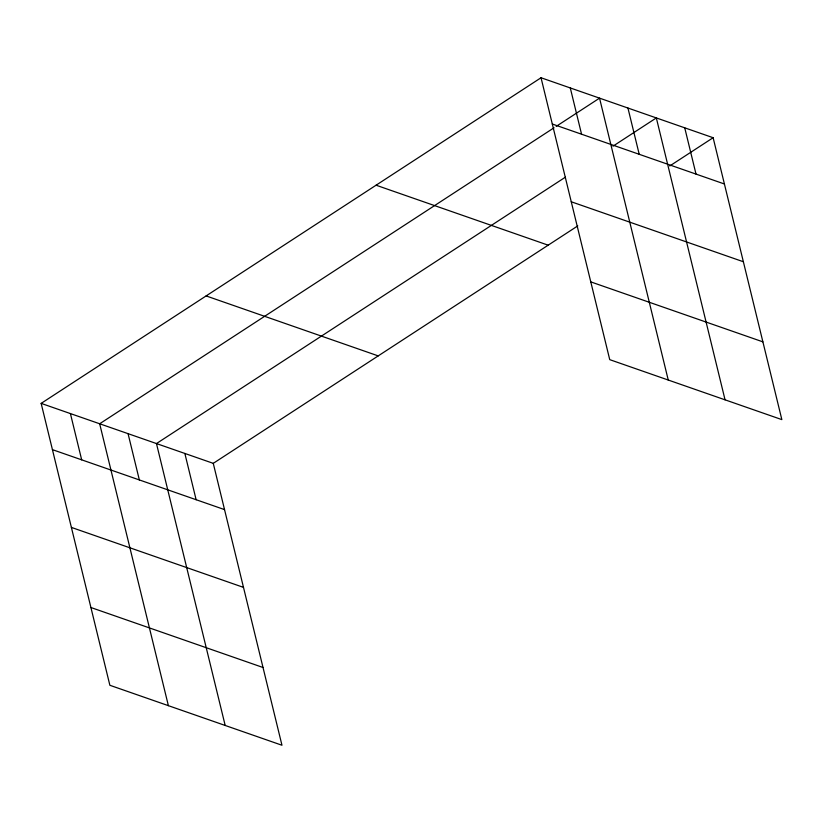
<?xml version="1.0" encoding="UTF-8"?>
<svg xmlns="http://www.w3.org/2000/svg" width="823" height="823" viewBox="0 0 823 823"><rect width="100%" height="100%" fill="white"/><g stroke="black" fill="none" stroke-linecap="round" stroke-linejoin="round"><path stroke-width="1.23" d="M41.15 403.383L213.26 463.349L281.97 745.247L109.871 685.281L41.15 403.383L541.03 77.753L713.13 137.719L781.85 419.617L609.74 359.651L541.03 77.753M554.074 127.76L99.665 423.773L168.386 705.671M556.183 126.382L599.545 98.143L668.255 380.041M565.401 177.171L156.463 443.566L225.183 725.464M612.981 146.175L656.332 117.926L725.053 399.824M213.26 463.349L577.777 225.893M669.778 165.958L713.13 137.719M552.305 124.016L724.405 183.982M571.255 201.769L743.364 261.745M376.07 185.206L548.169 245.182M590.791 281.888L762.89 341.854M206.11 295.92L378.21 355.896M52.425 449.646L224.535 509.612M71.385 527.409L243.485 587.375M90.911 607.518L263.021 667.494M684.736 127.822L696.011 174.085M627.939 108.039L639.214 154.292M570.288 87.948L581.563 134.211M184.856 453.463L196.131 499.726M128.059 433.67L139.344 479.932M70.408 413.578L81.683 459.841"/></g></svg>
